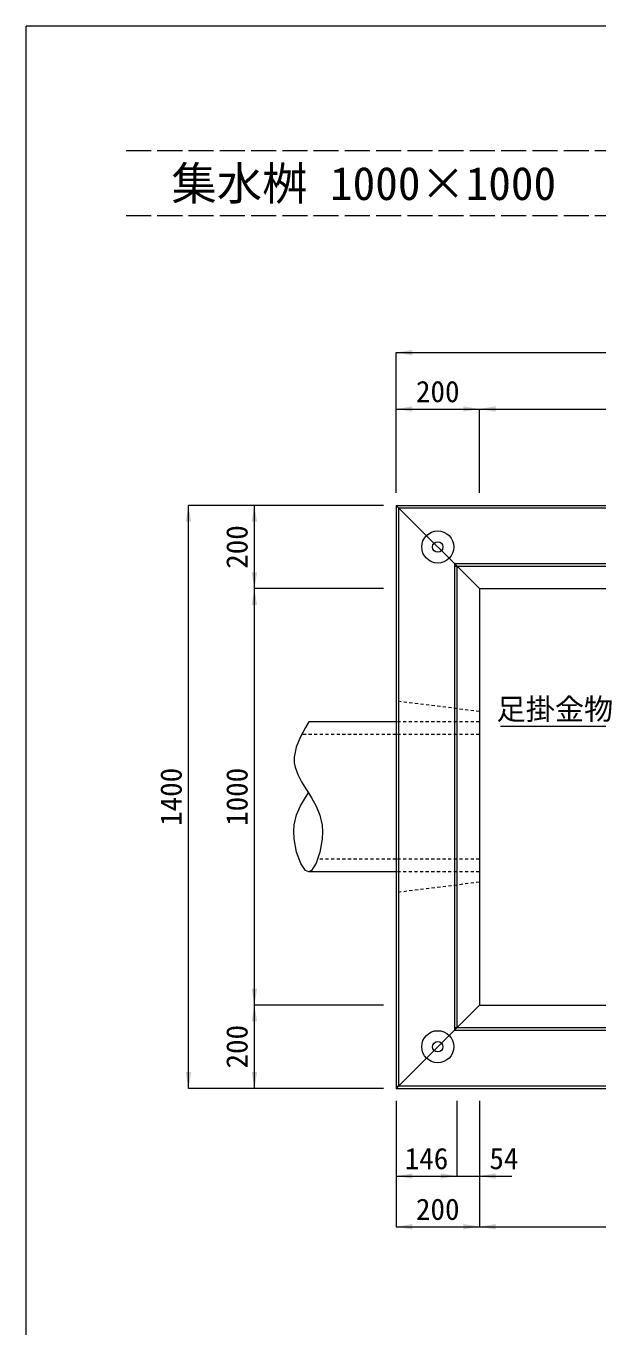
# Model space of a CAD drawing. Units: millimetres at full size. Extents: x 9355 to 15145, y 864 to 9264.
# Drawn here: x 9355 to 10727, y 6140 to 9264 of the extents above; entities that cross this region are included whole.
import ezdxf
from ezdxf.enums import TextEntityAlignment as Align

# ---------------------------------------------------------------- set-up
doc = ezdxf.new("R2010")
doc.units = ezdxf.units.MM
doc.header["$LTSCALE"] = 10
doc.linetypes.add('DASHED', pattern=[7.5, 6, -1.5])
doc.linetypes.add('USER1', pattern=[1.35, 0.75, -0.6])
for name, color, linetype, lineweight in [('0_2', 7, 'DASHED', 9), ('受枠', 3, 'Continuous', 9), ('寸法線', 7, 'Continuous', 9), ('本体', 2, 'Continuous', 9), ('枠', 5, 'Continuous', 5), ('補助線', 8, 'USER1', 9), ('ｲﾝｻｰﾄ', 3, 'USER1', 5)]:
    doc.layers.add(name, color=color, linetype=linetype, lineweight=lineweight)
doc.styles.add('ＭＳ ゴシック', font='')
doc.styles.get('ＭＳ ゴシック').set_extended_font_data('MS Gothic')

# ---------------------------------------------------------------- blocks, each defined once
blk = doc.blocks.new('filled_arrow')
at = {"color": 0, "linetype": 'Continuous', "lineweight": -2}
blk.add_solid([(7.5, 1.25), (0, 0), (7.5, -1.25)], dxfattribs=at)

msp = doc.modelspace()

# ---------------------------------------------------------------- linework, layer by layer
at = {"layer": '0_2'}
for p, q in [((14904.85, 8963.77), (9594.85, 8963.77)), ((14904.85, 8807.77), (9594.85, 8807.77))]:
    msp.add_line(p, q, dxfattribs=at)
at = {"layer": '受枠'}
for p, q in [((10382.69, 7972.7), (10382.69, 6852.7)), ((10382.69, 7972.7), (11502.69, 7972.7)), ((10382.69, 7966.7), (11502.69, 7966.7)), ((10388.69, 7966.7), (10388.69, 6858.7)), ((10382.69, 6858.7), (11502.69, 6858.7)), ((10382.69, 6852.7), (11502.69, 6852.7))]:
    msp.add_line(p, q, dxfattribs=at)
at = {"layer": '寸法線'}
for p, q in [((10242.69, 8479.53), (11642.69, 8479.53)), ((10242.69, 8142.7), (10242.69, 8479.53)), ((10242.69, 8344.08), (10442.69, 8344.08)), ((10242.69, 8142.7), (10242.69, 8344.08)), ((10442.69, 8142.7), (10442.69, 8344.08)), ((10442.69, 8344.08), (11442.69, 8344.08)), ((10442.69, 8142.7), (10442.69, 8344.08)), ((9744.68, 6712.7), (9744.68, 8112.7)), ((10212.69, 8112.7), (9744.68, 8112.7)), ((9902.73, 7912.7), (9902.73, 8112.7)), ((10212.69, 8112.7), (9902.73, 8112.7)), ((9902.73, 6912.7), (9902.73, 7912.7)), ((10212.69, 7912.7), (9902.73, 7912.7)), ((10212.69, 7912.7), (9902.73, 7912.7)), ((9902.73, 6712.7), (9902.73, 6912.7)), ((10212.69, 6912.7), (9902.73, 6912.7)), ((10212.69, 6912.7), (9902.73, 6912.7)), ((10212.69, 6712.7), (9744.68, 6712.7)), ((10212.69, 6712.7), (9902.73, 6712.7)), ((10242.69, 6682.7), (10242.69, 6502.16)), ((10242.69, 6682.7), (10242.69, 6380.45)), ((10388.69, 6682.7), (10388.69, 6502.16)), ((10388.69, 6682.7), (10388.69, 6502.16)), ((10442.69, 6682.7), (10442.69, 6502.16)), ((10442.69, 6682.7), (10442.69, 6380.45)), ((10442.69, 6682.7), (10442.69, 6380.45)), ((10242.69, 6502.16), (10388.69, 6502.16)), ((10310.69, 6502.16), (10520.69, 6502.16)), ((10242.69, 6380.45), (10442.69, 6380.45)), ((10442.69, 6380.45), (11442.69, 6380.45))]:
    msp.add_line(p, q, dxfattribs=at)
msp.add_lwpolyline([(10894.13, 7762.7), (10789.37, 7581.24), (10778.57, 7581.24), (10493.57, 7581.24)], dxfattribs=at)
at = {"layer": '本体', "lineweight": 20}
for p, q in [((10242.69, 8112.7), (11642.69, 8112.7)), ((10242.69, 8112.7), (10242.69, 6712.7)), ((10242.69, 6712.7), (11642.69, 6712.7))]:
    msp.add_line(p, q, dxfattribs=at)
at = {"layer": '本体', "lineweight": 5}
for p, q in [((10248.69, 8106.7), (10242.69, 8112.7)), ((10248.69, 8106.7), (11636.69, 8106.7)), ((10248.69, 8106.7), (10248.69, 6718.7)), ((10242.69, 6712.7), (10248.69, 6718.7)), ((10248.69, 6718.7), (11636.69, 6718.7))]:
    msp.add_line(p, q, dxfattribs=at)
at = {"layer": '本体', "lineweight": 15}
for p, q in [((10442.69, 7912.7), (10442.69, 6912.7)), ((10442.69, 7912.7), (11269.65, 7912.7)), ((10442.69, 6912.7), (10760.23, 6912.7))]:
    msp.add_line(p, q, dxfattribs=at)
at = {"layer": '本体', "linetype": 'USER1'}
for p, q in [((10442.69, 7617.7), (10242.69, 7642.7)), ((10442.69, 7592.7), (10243.47, 7592.7)), ((10242.69, 7562.7), (10016.4, 7562.7)), ((10442.69, 7562.7), (10244.74, 7562.7)), ((10242.69, 7262.7), (10054.43, 7262.7)), ((10442.69, 7262.7), (10243.91, 7262.7)), ((10442.69, 7232.7), (10244.66, 7232.7)), ((10442.69, 7207.7), (10242.69, 7182.7))]:
    msp.add_line(p, q, dxfattribs=at)
at = {"layer": '本体'}
for p, q in [((10033.09, 7592.7), (10025.1, 7578.96)), ((10242.69, 7592.7), (10033.09, 7592.7)), ((10025.1, 7578.96), (10012.43, 7555.29)), ((10002.79, 7531.68), (9998.07, 7508.17)), ((10012.43, 7555.29), (10002.79, 7531.68)), ((9998.07, 7508.17), (9998.36, 7494.58)), ((9998.36, 7494.58), (10000.3, 7484.19)), ((10000.3, 7484.19), (10006.64, 7466.43)), ((10006.64, 7466.43), (10015.65, 7448.95)), ((10015.65, 7448.95), (10026.07, 7431.91)), ((10013.35, 7391.41), (10025.02, 7411.17)), ((10025.02, 7411.17), (10032.25, 7422.27)), ((10026.07, 7431.91), (10032.25, 7422.27)), ((10032.25, 7422.27), (10039.71, 7410.48)), ((10039.71, 7410.48), (10051.21, 7390.14)), ((10003.95, 7369.89), (10013.35, 7391.41)), ((10051.21, 7390.14), (10060.09, 7368.56)), ((9997.23, 7329.62), (9998.26, 7345.51)), ((9998.26, 7345.51), (10003.95, 7369.89)), ((10060.09, 7368.56), (10065.26, 7344.32)), ((10065.26, 7344.32), (10066.15, 7328.49)), ((9998.19, 7311.62), (9997.23, 7329.62)), ((10004.06, 7279.97), (9998.19, 7311.62)), ((10065.27, 7310.95), (10060.08, 7279.99)), ((10066.15, 7328.49), (10065.27, 7310.95)), ((10013.8, 7252.65), (10004.06, 7279.97)), ((10060.08, 7279.99), (10051.28, 7253.06)), ((10025.77, 7235.57), (10013.8, 7252.65)), ((10051.28, 7253.06), (10040.14, 7235.91)), ((10033.09, 7232.7), (10025.77, 7235.57)), ((10040.14, 7235.91), (10033.09, 7232.7)), ((10242.69, 7232.7), (10033.09, 7232.7))]:
    msp.add_line(p, q, dxfattribs=at)
at = {"layer": '枠', "lineweight": 20}
for p in [(9354.85, 863.77), (15144.85, 9263.77)]:
    msp.add_line(p, (9354.85, 9263.77), dxfattribs=at)
at = {"layer": '補助線', "linetype": 'Continuous', "lineweight": 13}
for p, q in [((10242.69, 8112.7), (10442.69, 7912.7)), ((10442.69, 6912.7), (10242.69, 6712.7))]:
    msp.add_line(p, q, dxfattribs=at)
at = {"layer": 'ｲﾝｻｰﾄ', "linetype": 'Continuous', "lineweight": 9}
for centre, radius in [((10342.69, 8012.7), 38.5), ((10342.69, 8012.7), 12.5), ((10342.69, 6812.7), 38.5), ((10342.69, 6812.7), 12.5)]:
    msp.add_circle(centre, radius, dxfattribs=at)

# ---------------------------------------------------------------- block references
at = {"layer": '寸法線', "xscale": 5.2, "yscale": 5.2}
for p in [(10242.69, 8479.53), (10242.69, 8344.08), (10442.69, 8344.08), (10242.69, 6502.16), (10442.69, 6502.16), (10242.69, 6380.45), (10442.69, 6380.45)]:
    msp.add_blockref('filled_arrow', p, dxfattribs=at)
for p, rotation in [((10442.69, 8344.08), 180), ((9744.68, 8112.7), 270), ((9902.73, 8112.7), 270), ((9902.73, 7912.7), 90), ((9902.73, 7912.7), 270), ((9902.73, 6912.7), 90), ((9902.73, 6912.7), 270), ((9744.68, 6712.7), 90), ((9902.73, 6712.7), 90), ((10388.69, 6502.16), 180), ((10388.69, 6502.16), 180), ((10442.69, 6380.45), 180)]:
    msp.add_blockref('filled_arrow', p, dxfattribs=dict(at, rotation=rotation))

# ---------------------------------------------------------------- texts
at = {"layer": '0_2', "style": 'ＭＳ ゴシック'}
msp.add_text('\u3000集水桝 1000×1000', height=79.75, dxfattribs=at).set_placement((9594.85, 8885.77), align=Align.MIDDLE_LEFT)
at = {"layer": '寸法線', "style": 'ＭＳ ゴシック'}
for s, p in [('200', (10342.69, 8386.08)), ('146', (10315.69, 6544.16)), ('54', (10501.47, 6544.16)), ('200', (10342.69, 6422.45))]:
    msp.add_text(s, height=51.27, dxfattribs=at).set_placement(p, align=Align.MIDDLE_CENTER)
for s, p in [('200', (9860.73, 8012.7)), ('1400', (9702.68, 7412.7)), ('1000', (9860.73, 7412.7)), ('200', (9860.73, 6812.7))]:
    msp.add_text(s, height=51.27, rotation=90, dxfattribs=at).set_placement(p, align=Align.MIDDLE_CENTER)
msp.add_text('足掛金物', height=51.27, dxfattribs=at).set_placement((10763.57, 7649.06), align=Align.TOP_RIGHT)

doc.saveas('drawing.dxf')
